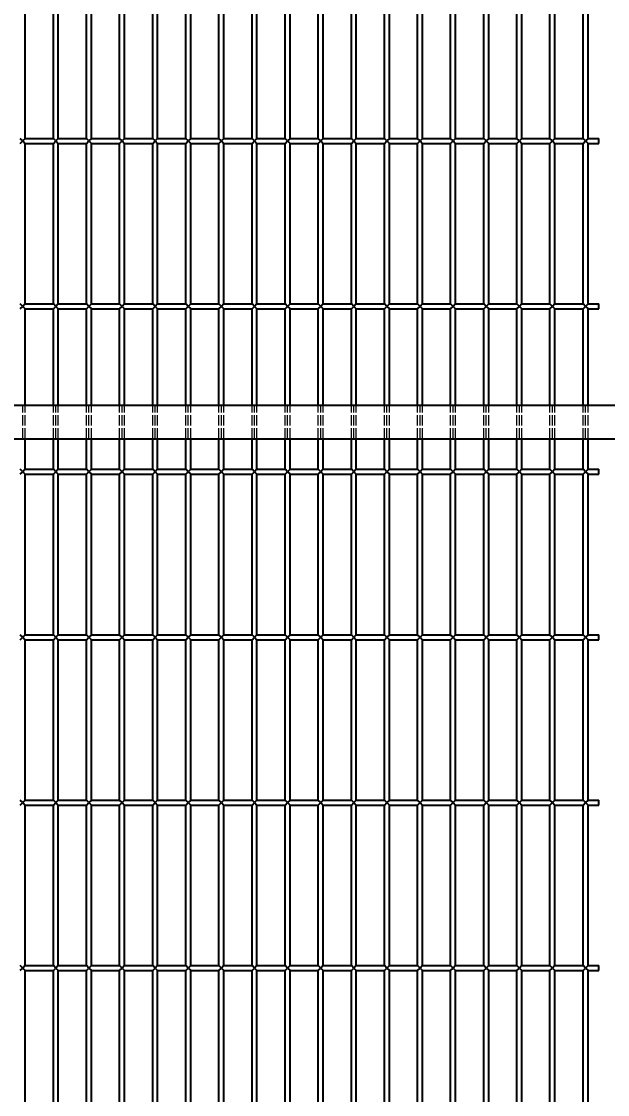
# Model space of a CAD drawing. Header units: millimetres. Extents: x 120 to 9117, y 110 to 4090.
# Drawn here: x 2399 to 2753, y 2111 to 2759 of the extents above; entities that cross this region are included whole.
import ezdxf

# ---------------------------------------------------------------- set-up
doc = ezdxf.new("R2010")
doc.units = ezdxf.units.MM
doc.header["$LTSCALE"] = 20
doc.linetypes.add('DASHED', pattern=[0.2067, 0.1654, -0.0413])
doc.layers.add('可见 (ISO)', color=7, linetype='Continuous', lineweight=25)
doc.layers.add('尺寸 (ISO)', color=7, linetype='Continuous', lineweight=18, true_color=0x008000)
doc.layers.add('隐藏 (ISO)', color=5, linetype='DASHED', lineweight=18, true_color=0x0000ff)
doc.styles.add('最新国标', font='simfang.ttf')
doc.dimstyles.new('默认 (GB)', dxfattribs={"dimscale": 20, "dimtxt": 2.8, "dimasz": 2.5, "dimexe": 2, "dimexo": 1.5, "dimgap": 0.5, "dimtad": 1, "dimtoh": 1, "dimdsep": 46, "dimtxsty": '最新国标', "dimcen": 0.09, "dimdle": 10, "dimclrd": 256, "dimclre": 256, "dimclrt": 256, "dimaunit": 1, "dimadec": 3, "dimazin": 2, "dimtfac": 0.535714, "dimtdec": 3, "dimtmove": 0, "dimatfit": 3, "dimfxl": 0, "dimtolj": 1, "dimlwd": -1, "dimlwe": -1, "dimarcsym": 0})

# ---------------------------------------------------------------- blocks, each defined once
blk = doc.blocks.new('_DotSmall')
at = {"color": 0, "linetype": 'ByBlock', "const_width": 0.5}
blk.add_lwpolyline([(-0.0625, 0, 1), (0.0625, 0, 1)], format="xyb", close=True, dxfattribs=at)
blk = doc.blocks.new('*D19')
at = {"layer": 'Defpoints', "color": 0, "transparency": 16777216}
for p in [(2601.28, 3507.01), (3313.59, 3507.01), (2598.28, 1527.01)]:
    blk.add_point(p, dxfattribs=at)
at = {"layer": '尺寸 (ISO)', "color": 116, "true_color": 0x00803f, "transparency": 16777216}
for p, q in [((2631.28, 3507.01), (3353.59, 3507.01)), ((3313.59, 1527.01), (3313.59, 3457.01)), ((2628.28, 1527.01), (3353.59, 1527.01))]:
    blk.add_line(p, q, dxfattribs=at)
blk.add_solid([(3305.26, 3457.01), (3321.92, 3457.01), (3313.59, 3507.01)], dxfattribs=at)
at = {"layer": '尺寸 (ISO)', "color": 116, "true_color": 0x00803f, "transparency": 16777216, "xscale": 50, "yscale": 50, "zscale": 50, "rotation": 270}
blk.add_blockref('_DotSmall', (3313.59, 1527.01), dxfattribs=at)
at = {"layer": '尺寸 (ISO)', "transparency": 16777216, "insert": (3275.27, 2517.01), "char_height": 56, "attachment_point": 5, "rotation": 90, "style": '最新国标'}
blk.add_mtext('\\A1;1980', dxfattribs=at)

msp = doc.modelspace()

# ---------------------------------------------------------------- linework, layer by layer
at = {"layer": '可见 (ISO)'}
for p, q in [((2401.28, 2688.511), (2401.28, 2785.511)), ((2418.28, 2688.511), (2418.28, 2785.511)), ((2421.28, 2688.511), (2421.28, 2785.511)), ((2438.28, 2688.511), (2438.28, 2785.511)), ((2441.28, 2688.511), (2441.28, 2785.511)), ((2458.28, 2688.511), (2458.28, 2785.511)), ((2461.28, 2688.511), (2461.28, 2785.511)), ((2478.28, 2688.511), (2478.28, 2785.511)), ((2481.28, 2688.511), (2481.28, 2785.511)), ((2498.28, 2688.511), (2498.28, 2785.511)), ((2501.28, 2688.511), (2501.28, 2785.511)), ((2518.28, 2688.511), (2518.28, 2785.511)), ((2521.28, 2688.511), (2521.28, 2785.511)), ((2538.28, 2688.511), (2538.28, 2785.511)), ((2541.28, 2688.511), (2541.28, 2785.511)), ((2558.28, 2688.511), (2558.28, 2785.511)), ((2561.28, 2688.511), (2561.28, 2785.511)), ((2578.28, 2688.511), (2578.28, 2785.511)), ((2581.28, 2688.511), (2581.28, 2785.511)), ((2598.28, 2688.511), (2598.28, 2785.511)), ((2601.28, 2688.511), (2601.28, 2785.511)), ((2618.28, 2688.511), (2618.28, 2785.511)), ((2621.28, 2688.511), (2621.28, 2785.511)), ((2638.28, 2688.511), (2638.28, 2785.511)), ((2641.28, 2688.511), (2641.28, 2785.511)), ((2658.28, 2688.511), (2658.28, 2785.511)), ((2661.28, 2688.511), (2661.28, 2785.511)), ((2678.28, 2688.511), (2678.28, 2785.511)), ((2681.28, 2688.511), (2681.28, 2785.511)), ((2698.28, 2688.511), (2698.28, 2785.511)), ((2701.28, 2688.511), (2701.28, 2785.511)), ((2718.28, 2688.511), (2718.28, 2785.511)), ((2721.28, 2688.511), (2721.28, 2785.511)), ((2738.28, 2688.511), (2738.28, 2785.511)), ((2741.28, 2688.511), (2741.28, 2785.511)), ((2399.78, 2687.011), (2398.28, 2688.511)), ((2398.28, 2685.511), (2399.78, 2687.011)), ((2401.28, 2688.511), (2399.78, 2687.011)), ((2399.78, 2687.011), (2401.28, 2685.511)), ((2401.28, 2688.511), (2418.28, 2688.511)), ((2419.78, 2687.011), (2418.28, 2688.511)), ((2418.28, 2685.511), (2419.78, 2687.011)), ((2421.28, 2688.511), (2419.78, 2687.011)), ((2419.78, 2687.011), (2421.28, 2685.511)), ((2421.28, 2688.511), (2438.28, 2688.511)), ((2439.78, 2687.011), (2438.28, 2688.511)), ((2438.28, 2685.511), (2439.78, 2687.011)), ((2441.28, 2688.511), (2439.78, 2687.011)), ((2439.78, 2687.011), (2441.28, 2685.511)), ((2441.28, 2688.511), (2458.28, 2688.511)), ((2459.78, 2687.011), (2458.28, 2688.511)), ((2458.28, 2685.511), (2459.78, 2687.011)), ((2461.28, 2688.511), (2459.78, 2687.011)), ((2459.78, 2687.011), (2461.28, 2685.511)), ((2461.28, 2688.511), (2478.28, 2688.511)), ((2479.78, 2687.011), (2478.28, 2688.511)), ((2478.28, 2685.511), (2479.78, 2687.011)), ((2481.28, 2688.511), (2479.78, 2687.011)), ((2479.78, 2687.011), (2481.28, 2685.511)), ((2481.28, 2688.511), (2498.28, 2688.511)), ((2499.78, 2687.011), (2498.28, 2688.511)), ((2498.28, 2685.511), (2499.78, 2687.011)), ((2501.28, 2688.511), (2499.78, 2687.011)), ((2499.78, 2687.011), (2501.28, 2685.511)), ((2501.28, 2688.511), (2518.28, 2688.511)), ((2519.78, 2687.011), (2518.28, 2688.511)), ((2518.28, 2685.511), (2519.78, 2687.011)), ((2521.28, 2688.511), (2519.78, 2687.011)), ((2519.78, 2687.011), (2521.28, 2685.511)), ((2521.28, 2688.511), (2538.28, 2688.511)), ((2539.78, 2687.011), (2538.28, 2688.511)), ((2538.28, 2685.511), (2539.78, 2687.011)), ((2541.28, 2688.511), (2539.78, 2687.011)), ((2539.78, 2687.011), (2541.28, 2685.511)), ((2541.28, 2688.511), (2558.28, 2688.511)), ((2559.78, 2687.011), (2558.28, 2688.511)), ((2558.28, 2685.511), (2559.78, 2687.011)), ((2561.28, 2688.511), (2559.78, 2687.011)), ((2559.78, 2687.011), (2561.28, 2685.511)), ((2561.28, 2688.511), (2578.28, 2688.511)), ((2579.78, 2687.011), (2578.28, 2688.511)), ((2578.28, 2685.511), (2579.78, 2687.011)), ((2581.28, 2688.511), (2579.78, 2687.011)), ((2579.78, 2687.011), (2581.28, 2685.511)), ((2581.28, 2688.511), (2598.28, 2688.511)), ((2599.78, 2687.011), (2598.28, 2688.511)), ((2598.28, 2685.511), (2599.78, 2687.011)), ((2601.28, 2688.511), (2599.78, 2687.011)), ((2599.78, 2687.011), (2601.28, 2685.511)), ((2601.28, 2688.511), (2618.28, 2688.511)), ((2619.78, 2687.011), (2618.28, 2688.511)), ((2618.28, 2685.511), (2619.78, 2687.011)), ((2621.28, 2688.511), (2619.78, 2687.011)), ((2619.78, 2687.011), (2621.28, 2685.511)), ((2621.28, 2688.511), (2638.28, 2688.511)), ((2639.78, 2687.011), (2638.28, 2688.511)), ((2638.28, 2685.511), (2639.78, 2687.011)), ((2641.28, 2688.511), (2639.78, 2687.011)), ((2639.78, 2687.011), (2641.28, 2685.511)), ((2641.28, 2688.511), (2658.28, 2688.511)), ((2659.78, 2687.011), (2658.28, 2688.511)), ((2658.28, 2685.511), (2659.78, 2687.011)), ((2661.28, 2688.511), (2659.78, 2687.011)), ((2659.78, 2687.011), (2661.28, 2685.511)), ((2661.28, 2688.511), (2678.28, 2688.511)), ((2679.78, 2687.011), (2678.28, 2688.511)), ((2678.28, 2685.511), (2679.78, 2687.011)), ((2681.28, 2688.511), (2679.78, 2687.011)), ((2679.78, 2687.011), (2681.28, 2685.511)), ((2681.28, 2688.511), (2698.28, 2688.511)), ((2699.78, 2687.011), (2698.28, 2688.511)), ((2698.28, 2685.511), (2699.78, 2687.011)), ((2701.28, 2688.511), (2699.78, 2687.011)), ((2699.78, 2687.011), (2701.28, 2685.511)), ((2701.28, 2688.511), (2718.28, 2688.511)), ((2719.78, 2687.011), (2718.28, 2688.511)), ((2718.28, 2685.511), (2719.78, 2687.011)), ((2721.28, 2688.511), (2719.78, 2687.011)), ((2719.78, 2687.011), (2721.28, 2685.511)), ((2721.28, 2688.511), (2738.28, 2688.511)), ((2739.78, 2687.011), (2738.28, 2688.511)), ((2738.28, 2685.511), (2739.78, 2687.011)), ((2741.28, 2688.511), (2739.78, 2687.011)), ((2739.78, 2687.011), (2741.28, 2685.511)), ((2741.28, 2688.511), (2747.78, 2688.511)), ((2747.78, 2685.511), (2747.78, 2688.511)), ((2401.28, 2685.511), (2418.28, 2685.511)), ((2401.28, 2588.511), (2401.28, 2685.511)), ((2418.28, 2588.511), (2418.28, 2685.511)), ((2421.28, 2685.511), (2438.28, 2685.511)), ((2421.28, 2588.511), (2421.28, 2685.511)), ((2438.28, 2588.511), (2438.28, 2685.511)), ((2441.28, 2685.511), (2458.28, 2685.511)), ((2441.28, 2588.511), (2441.28, 2685.511)), ((2458.28, 2588.511), (2458.28, 2685.511)), ((2461.28, 2685.511), (2478.28, 2685.511)), ((2461.28, 2588.511), (2461.28, 2685.511)), ((2478.28, 2588.511), (2478.28, 2685.511)), ((2481.28, 2685.511), (2498.28, 2685.511)), ((2481.28, 2588.511), (2481.28, 2685.511)), ((2498.28, 2588.511), (2498.28, 2685.511)), ((2501.28, 2685.511), (2518.28, 2685.511)), ((2501.28, 2588.511), (2501.28, 2685.511)), ((2518.28, 2588.511), (2518.28, 2685.511)), ((2521.28, 2685.511), (2538.28, 2685.511)), ((2521.28, 2588.511), (2521.28, 2685.511)), ((2538.28, 2588.511), (2538.28, 2685.511)), ((2541.28, 2685.511), (2558.28, 2685.511)), ((2541.28, 2588.511), (2541.28, 2685.511)), ((2558.28, 2588.511), (2558.28, 2685.511)), ((2561.28, 2685.511), (2578.28, 2685.511)), ((2561.28, 2588.511), (2561.28, 2685.511)), ((2578.28, 2588.511), (2578.28, 2685.511)), ((2581.28, 2685.511), (2598.28, 2685.511)), ((2581.28, 2588.511), (2581.28, 2685.511)), ((2598.28, 2588.511), (2598.28, 2685.511)), ((2601.28, 2685.511), (2618.28, 2685.511)), ((2601.28, 2588.511), (2601.28, 2685.511)), ((2618.28, 2588.511), (2618.28, 2685.511)), ((2621.28, 2685.511), (2638.28, 2685.511)), ((2621.28, 2588.511), (2621.28, 2685.511)), ((2638.28, 2588.511), (2638.28, 2685.511)), ((2641.28, 2685.511), (2658.28, 2685.511)), ((2641.28, 2588.511), (2641.28, 2685.511)), ((2658.28, 2588.511), (2658.28, 2685.511)), ((2661.28, 2685.511), (2678.28, 2685.511)), ((2661.28, 2588.511), (2661.28, 2685.511)), ((2678.28, 2588.511), (2678.28, 2685.511)), ((2681.28, 2685.511), (2698.28, 2685.511)), ((2681.28, 2588.511), (2681.28, 2685.511)), ((2698.28, 2588.511), (2698.28, 2685.511)), ((2701.28, 2685.511), (2718.28, 2685.511)), ((2701.28, 2588.511), (2701.28, 2685.511)), ((2718.28, 2588.511), (2718.28, 2685.511)), ((2721.28, 2685.511), (2738.28, 2685.511)), ((2721.28, 2588.511), (2721.28, 2685.511)), ((2738.28, 2588.511), (2738.28, 2685.511)), ((2741.28, 2685.511), (2747.78, 2685.511)), ((2741.28, 2588.511), (2741.28, 2685.511)), ((2399.78, 2587.011), (2398.28, 2588.511)), ((2401.28, 2588.511), (2399.78, 2587.011)), ((2401.28, 2588.511), (2418.28, 2588.511)), ((2419.78, 2587.011), (2418.28, 2588.511)), ((2421.28, 2588.511), (2419.78, 2587.011)), ((2421.28, 2588.511), (2438.28, 2588.511)), ((2439.78, 2587.011), (2438.28, 2588.511)), ((2441.28, 2588.511), (2439.78, 2587.011)), ((2441.28, 2588.511), (2458.28, 2588.511)), ((2459.78, 2587.011), (2458.28, 2588.511)), ((2461.28, 2588.511), (2459.78, 2587.011)), ((2461.28, 2588.511), (2478.28, 2588.511)), ((2479.78, 2587.011), (2478.28, 2588.511)), ((2481.28, 2588.511), (2479.78, 2587.011)), ((2481.28, 2588.511), (2498.28, 2588.511)), ((2499.78, 2587.011), (2498.28, 2588.511)), ((2501.28, 2588.511), (2499.78, 2587.011)), ((2501.28, 2588.511), (2518.28, 2588.511)), ((2519.78, 2587.011), (2518.28, 2588.511)), ((2521.28, 2588.511), (2519.78, 2587.011)), ((2521.28, 2588.511), (2538.28, 2588.511)), ((2539.78, 2587.011), (2538.28, 2588.511)), ((2541.28, 2588.511), (2539.78, 2587.011)), ((2541.28, 2588.511), (2558.28, 2588.511)), ((2559.78, 2587.011), (2558.28, 2588.511)), ((2561.28, 2588.511), (2559.78, 2587.011)), ((2561.28, 2588.511), (2578.28, 2588.511)), ((2579.78, 2587.011), (2578.28, 2588.511)), ((2581.28, 2588.511), (2579.78, 2587.011)), ((2581.28, 2588.511), (2598.28, 2588.511)), ((2599.78, 2587.011), (2598.28, 2588.511)), ((2601.28, 2588.511), (2599.78, 2587.011)), ((2601.28, 2588.511), (2618.28, 2588.511)), ((2619.78, 2587.011), (2618.28, 2588.511)), ((2621.28, 2588.511), (2619.78, 2587.011)), ((2621.28, 2588.511), (2638.28, 2588.511)), ((2639.78, 2587.011), (2638.28, 2588.511)), ((2641.28, 2588.511), (2639.78, 2587.011)), ((2641.28, 2588.511), (2658.28, 2588.511)), ((2659.78, 2587.011), (2658.28, 2588.511)), ((2661.28, 2588.511), (2659.78, 2587.011)), ((2661.28, 2588.511), (2678.28, 2588.511)), ((2679.78, 2587.011), (2678.28, 2588.511)), ((2681.28, 2588.511), (2679.78, 2587.011)), ((2681.28, 2588.511), (2698.28, 2588.511)), ((2699.78, 2587.011), (2698.28, 2588.511)), ((2701.28, 2588.511), (2699.78, 2587.011)), ((2701.28, 2588.511), (2718.28, 2588.511)), ((2719.78, 2587.011), (2718.28, 2588.511)), ((2721.28, 2588.511), (2719.78, 2587.011)), ((2721.28, 2588.511), (2738.28, 2588.511)), ((2739.78, 2587.011), (2738.28, 2588.511)), ((2741.28, 2588.511), (2739.78, 2587.011)), ((2741.28, 2588.511), (2747.78, 2588.511)), ((2747.78, 2585.511), (2747.78, 2588.511)), ((2398.28, 2585.511), (2399.78, 2587.011)), ((2399.78, 2587.011), (2401.28, 2585.511)), ((2401.28, 2585.511), (2418.28, 2585.511)), ((2401.28, 2527.011), (2401.28, 2585.511)), ((2418.28, 2585.511), (2419.78, 2587.011)), ((2418.28, 2527.011), (2418.28, 2585.511)), ((2419.78, 2587.011), (2421.28, 2585.511)), ((2421.28, 2585.511), (2438.28, 2585.511)), ((2421.28, 2527.011), (2421.28, 2585.511)), ((2438.28, 2585.511), (2439.78, 2587.011)), ((2438.28, 2527.011), (2438.28, 2585.511)), ((2439.78, 2587.011), (2441.28, 2585.511)), ((2441.28, 2585.511), (2458.28, 2585.511)), ((2441.28, 2527.011), (2441.28, 2585.511)), ((2458.28, 2585.511), (2459.78, 2587.011)), ((2458.28, 2527.011), (2458.28, 2585.511)), ((2459.78, 2587.011), (2461.28, 2585.511)), ((2461.28, 2585.511), (2478.28, 2585.511)), ((2461.28, 2527.011), (2461.28, 2585.511)), ((2478.28, 2585.511), (2479.78, 2587.011)), ((2478.28, 2527.011), (2478.28, 2585.511)), ((2479.78, 2587.011), (2481.28, 2585.511)), ((2481.28, 2585.511), (2498.28, 2585.511)), ((2481.28, 2527.011), (2481.28, 2585.511)), ((2498.28, 2585.511), (2499.78, 2587.011)), ((2498.28, 2527.011), (2498.28, 2585.511)), ((2499.78, 2587.011), (2501.28, 2585.511)), ((2501.28, 2585.511), (2518.28, 2585.511)), ((2501.28, 2527.011), (2501.28, 2585.511)), ((2518.28, 2585.511), (2519.78, 2587.011)), ((2518.28, 2527.011), (2518.28, 2585.511)), ((2519.78, 2587.011), (2521.28, 2585.511)), ((2521.28, 2585.511), (2538.28, 2585.511)), ((2521.28, 2527.011), (2521.28, 2585.511)), ((2538.28, 2585.511), (2539.78, 2587.011)), ((2538.28, 2527.011), (2538.28, 2585.511)), ((2539.78, 2587.011), (2541.28, 2585.511)), ((2541.28, 2585.511), (2558.28, 2585.511)), ((2541.28, 2527.011), (2541.28, 2585.511)), ((2558.28, 2585.511), (2559.78, 2587.011)), ((2558.28, 2527.011), (2558.28, 2585.511)), ((2559.78, 2587.011), (2561.28, 2585.511)), ((2561.28, 2585.511), (2578.28, 2585.511)), ((2561.28, 2527.011), (2561.28, 2585.511)), ((2578.28, 2585.511), (2579.78, 2587.011)), ((2578.28, 2527.011), (2578.28, 2585.511)), ((2579.78, 2587.011), (2581.28, 2585.511)), ((2581.28, 2585.511), (2598.28, 2585.511)), ((2581.28, 2527.011), (2581.28, 2585.511)), ((2598.28, 2585.511), (2599.78, 2587.011)), ((2598.28, 2527.011), (2598.28, 2585.511)), ((2599.78, 2587.011), (2601.28, 2585.511)), ((2601.28, 2585.511), (2618.28, 2585.511)), ((2601.28, 2527.011), (2601.28, 2585.511)), ((2618.28, 2585.511), (2619.78, 2587.011)), ((2618.28, 2527.011), (2618.28, 2585.511)), ((2619.78, 2587.011), (2621.28, 2585.511)), ((2621.28, 2585.511), (2638.28, 2585.511)), ((2621.28, 2527.011), (2621.28, 2585.511)), ((2638.28, 2585.511), (2639.78, 2587.011)), ((2638.28, 2527.011), (2638.28, 2585.511)), ((2639.78, 2587.011), (2641.28, 2585.511)), ((2641.28, 2585.511), (2658.28, 2585.511)), ((2641.28, 2527.011), (2641.28, 2585.511)), ((2658.28, 2585.511), (2659.78, 2587.011)), ((2658.28, 2527.011), (2658.28, 2585.511)), ((2659.78, 2587.011), (2661.28, 2585.511)), ((2661.28, 2585.511), (2678.28, 2585.511)), ((2661.28, 2527.011), (2661.28, 2585.511)), ((2678.28, 2585.511), (2679.78, 2587.011)), ((2678.28, 2527.011), (2678.28, 2585.511)), ((2679.78, 2587.011), (2681.28, 2585.511)), ((2681.28, 2585.511), (2698.28, 2585.511)), ((2681.28, 2527.011), (2681.28, 2585.511)), ((2698.28, 2585.511), (2699.78, 2587.011)), ((2698.28, 2527.011), (2698.28, 2585.511)), ((2699.78, 2587.011), (2701.28, 2585.511)), ((2701.28, 2585.511), (2718.28, 2585.511)), ((2701.28, 2527.011), (2701.28, 2585.511)), ((2718.28, 2585.511), (2719.78, 2587.011)), ((2718.28, 2527.011), (2718.28, 2585.511)), ((2719.78, 2587.011), (2721.28, 2585.511)), ((2721.28, 2585.511), (2738.28, 2585.511)), ((2721.28, 2527.011), (2721.28, 2585.511)), ((2738.28, 2585.511), (2739.78, 2587.011)), ((2738.28, 2527.011), (2738.28, 2585.511)), ((2739.78, 2587.011), (2741.28, 2585.511)), ((2741.28, 2585.511), (2747.78, 2585.511)), ((2741.28, 2527.011), (2741.28, 2585.511)), ((2787.78, 2527.011), (2052.78, 2527.011)), ((2052.78, 2507.011), (2787.78, 2507.011)), ((2401.28, 2488.511), (2401.28, 2507.011)), ((2418.28, 2488.511), (2418.28, 2507.011)), ((2421.28, 2488.511), (2421.28, 2507.011)), ((2438.28, 2488.511), (2438.28, 2507.011)), ((2441.28, 2488.511), (2441.28, 2507.011)), ((2458.28, 2488.511), (2458.28, 2507.011)), ((2461.28, 2488.511), (2461.28, 2507.011)), ((2478.28, 2488.511), (2478.28, 2507.011)), ((2481.28, 2488.511), (2481.28, 2507.011)), ((2498.28, 2488.511), (2498.28, 2507.011)), ((2501.28, 2488.511), (2501.28, 2507.011)), ((2518.28, 2488.511), (2518.28, 2507.011)), ((2521.28, 2488.511), (2521.28, 2507.011)), ((2538.28, 2488.511), (2538.28, 2507.011)), ((2541.28, 2488.511), (2541.28, 2507.011)), ((2558.28, 2488.511), (2558.28, 2507.011)), ((2561.28, 2488.511), (2561.28, 2507.011)), ((2578.28, 2488.511), (2578.28, 2507.011)), ((2581.28, 2488.511), (2581.28, 2507.011)), ((2598.28, 2488.511), (2598.28, 2507.011)), ((2601.28, 2488.511), (2601.28, 2507.011)), ((2618.28, 2488.511), (2618.28, 2507.011)), ((2621.28, 2488.511), (2621.28, 2507.011)), ((2638.28, 2488.511), (2638.28, 2507.011)), ((2641.28, 2488.511), (2641.28, 2507.011)), ((2658.28, 2488.511), (2658.28, 2507.011)), ((2661.28, 2488.511), (2661.28, 2507.011)), ((2678.28, 2488.511), (2678.28, 2507.011)), ((2681.28, 2488.511), (2681.28, 2507.011)), ((2698.28, 2488.511), (2698.28, 2507.011)), ((2701.28, 2488.511), (2701.28, 2507.011)), ((2718.28, 2488.511), (2718.28, 2507.011)), ((2721.28, 2488.511), (2721.28, 2507.011)), ((2738.28, 2488.511), (2738.28, 2507.011)), ((2741.28, 2488.511), (2741.28, 2507.011)), ((2399.78, 2487.011), (2398.28, 2488.511)), ((2398.28, 2485.511), (2399.78, 2487.011)), ((2401.28, 2488.511), (2399.78, 2487.011)), ((2399.78, 2487.011), (2401.28, 2485.511)), ((2401.28, 2488.511), (2418.28, 2488.511)), ((2401.28, 2485.511), (2418.28, 2485.511)), ((2401.28, 2388.511), (2401.28, 2485.511)), ((2419.78, 2487.011), (2418.28, 2488.511)), ((2418.28, 2485.511), (2419.78, 2487.011)), ((2418.28, 2388.511), (2418.28, 2485.511)), ((2421.28, 2488.511), (2419.78, 2487.011)), ((2419.78, 2487.011), (2421.28, 2485.511)), ((2421.28, 2488.511), (2438.28, 2488.511)), ((2421.28, 2485.511), (2438.28, 2485.511)), ((2421.28, 2388.511), (2421.28, 2485.511)), ((2439.78, 2487.011), (2438.28, 2488.511)), ((2438.28, 2485.511), (2439.78, 2487.011)), ((2438.28, 2388.511), (2438.28, 2485.511)), ((2441.28, 2488.511), (2439.78, 2487.011)), ((2439.78, 2487.011), (2441.28, 2485.511)), ((2441.28, 2488.511), (2458.28, 2488.511)), ((2441.28, 2485.511), (2458.28, 2485.511)), ((2441.28, 2388.511), (2441.28, 2485.511)), ((2459.78, 2487.011), (2458.28, 2488.511)), ((2458.28, 2485.511), (2459.78, 2487.011)), ((2458.28, 2388.511), (2458.28, 2485.511)), ((2461.28, 2488.511), (2459.78, 2487.011)), ((2459.78, 2487.011), (2461.28, 2485.511)), ((2461.28, 2488.511), (2478.28, 2488.511)), ((2461.28, 2485.511), (2478.28, 2485.511)), ((2461.28, 2388.511), (2461.28, 2485.511)), ((2479.78, 2487.011), (2478.28, 2488.511)), ((2478.28, 2485.511), (2479.78, 2487.011)), ((2478.28, 2388.511), (2478.28, 2485.511)), ((2481.28, 2488.511), (2479.78, 2487.011)), ((2479.78, 2487.011), (2481.28, 2485.511)), ((2481.28, 2488.511), (2498.28, 2488.511)), ((2481.28, 2485.511), (2498.28, 2485.511)), ((2481.28, 2388.511), (2481.28, 2485.511)), ((2499.78, 2487.011), (2498.28, 2488.511)), ((2498.28, 2485.511), (2499.78, 2487.011)), ((2498.28, 2388.511), (2498.28, 2485.511)), ((2501.28, 2488.511), (2499.78, 2487.011)), ((2499.78, 2487.011), (2501.28, 2485.511)), ((2501.28, 2488.511), (2518.28, 2488.511)), ((2501.28, 2485.511), (2518.28, 2485.511)), ((2501.28, 2388.511), (2501.28, 2485.511)), ((2519.78, 2487.011), (2518.28, 2488.511)), ((2518.28, 2485.511), (2519.78, 2487.011)), ((2518.28, 2388.511), (2518.28, 2485.511)), ((2521.28, 2488.511), (2519.78, 2487.011)), ((2519.78, 2487.011), (2521.28, 2485.511)), ((2521.28, 2488.511), (2538.28, 2488.511)), ((2521.28, 2485.511), (2538.28, 2485.511)), ((2521.28, 2388.511), (2521.28, 2485.511)), ((2539.78, 2487.011), (2538.28, 2488.511)), ((2538.28, 2485.511), (2539.78, 2487.011)), ((2538.28, 2388.511), (2538.28, 2485.511)), ((2541.28, 2488.511), (2539.78, 2487.011)), ((2539.78, 2487.011), (2541.28, 2485.511)), ((2541.28, 2488.511), (2558.28, 2488.511)), ((2541.28, 2485.511), (2558.28, 2485.511)), ((2541.28, 2388.511), (2541.28, 2485.511)), ((2559.78, 2487.011), (2558.28, 2488.511)), ((2558.28, 2485.511), (2559.78, 2487.011)), ((2558.28, 2388.511), (2558.28, 2485.511)), ((2561.28, 2488.511), (2559.78, 2487.011)), ((2559.78, 2487.011), (2561.28, 2485.511)), ((2561.28, 2488.511), (2578.28, 2488.511)), ((2561.28, 2485.511), (2578.28, 2485.511)), ((2561.28, 2388.511), (2561.28, 2485.511)), ((2579.78, 2487.011), (2578.28, 2488.511)), ((2578.28, 2485.511), (2579.78, 2487.011)), ((2578.28, 2388.511), (2578.28, 2485.511)), ((2581.28, 2488.511), (2579.78, 2487.011)), ((2579.78, 2487.011), (2581.28, 2485.511)), ((2581.28, 2488.511), (2598.28, 2488.511)), ((2581.28, 2485.511), (2598.28, 2485.511)), ((2581.28, 2388.511), (2581.28, 2485.511)), ((2599.78, 2487.011), (2598.28, 2488.511)), ((2598.28, 2485.511), (2599.78, 2487.011)), ((2598.28, 2388.511), (2598.28, 2485.511)), ((2601.28, 2488.511), (2599.78, 2487.011)), ((2599.78, 2487.011), (2601.28, 2485.511)), ((2601.28, 2488.511), (2618.28, 2488.511)), ((2601.28, 2485.511), (2618.28, 2485.511)), ((2601.28, 2388.511), (2601.28, 2485.511)), ((2619.78, 2487.011), (2618.28, 2488.511)), ((2618.28, 2485.511), (2619.78, 2487.011)), ((2618.28, 2388.511), (2618.28, 2485.511)), ((2621.28, 2488.511), (2619.78, 2487.011)), ((2619.78, 2487.011), (2621.28, 2485.511)), ((2621.28, 2488.511), (2638.28, 2488.511)), ((2621.28, 2485.511), (2638.28, 2485.511)), ((2621.28, 2388.511), (2621.28, 2485.511)), ((2639.78, 2487.011), (2638.28, 2488.511)), ((2638.28, 2485.511), (2639.78, 2487.011)), ((2638.28, 2388.511), (2638.28, 2485.511)), ((2641.28, 2488.511), (2639.78, 2487.011)), ((2639.78, 2487.011), (2641.28, 2485.511)), ((2641.28, 2488.511), (2658.28, 2488.511)), ((2641.28, 2485.511), (2658.28, 2485.511)), ((2641.28, 2388.511), (2641.28, 2485.511)), ((2659.78, 2487.011), (2658.28, 2488.511)), ((2658.28, 2485.511), (2659.78, 2487.011)), ((2658.28, 2388.511), (2658.28, 2485.511)), ((2661.28, 2488.511), (2659.78, 2487.011)), ((2659.78, 2487.011), (2661.28, 2485.511)), ((2661.28, 2488.511), (2678.28, 2488.511)), ((2661.28, 2485.511), (2678.28, 2485.511)), ((2661.28, 2388.511), (2661.28, 2485.511)), ((2679.78, 2487.011), (2678.28, 2488.511)), ((2678.28, 2485.511), (2679.78, 2487.011)), ((2678.28, 2388.511), (2678.28, 2485.511)), ((2681.28, 2488.511), (2679.78, 2487.011)), ((2679.78, 2487.011), (2681.28, 2485.511)), ((2681.28, 2488.511), (2698.28, 2488.511)), ((2681.28, 2485.511), (2698.28, 2485.511)), ((2681.28, 2388.511), (2681.28, 2485.511)), ((2699.78, 2487.011), (2698.28, 2488.511)), ((2698.28, 2485.511), (2699.78, 2487.011)), ((2698.28, 2388.511), (2698.28, 2485.511)), ((2701.28, 2488.511), (2699.78, 2487.011)), ((2699.78, 2487.011), (2701.28, 2485.511)), ((2701.28, 2488.511), (2718.28, 2488.511)), ((2701.28, 2485.511), (2718.28, 2485.511)), ((2701.28, 2388.511), (2701.28, 2485.511)), ((2719.78, 2487.011), (2718.28, 2488.511)), ((2718.28, 2485.511), (2719.78, 2487.011)), ((2718.28, 2388.511), (2718.28, 2485.511)), ((2721.28, 2488.511), (2719.78, 2487.011)), ((2719.78, 2487.011), (2721.28, 2485.511)), ((2721.28, 2488.511), (2738.28, 2488.511)), ((2721.28, 2485.511), (2738.28, 2485.511)), ((2721.28, 2388.511), (2721.28, 2485.511)), ((2739.78, 2487.011), (2738.28, 2488.511)), ((2738.28, 2485.511), (2739.78, 2487.011)), ((2738.28, 2388.511), (2738.28, 2485.511)), ((2741.28, 2488.511), (2739.78, 2487.011)), ((2739.78, 2487.011), (2741.28, 2485.511)), ((2741.28, 2488.511), (2747.78, 2488.511)), ((2741.28, 2485.511), (2747.78, 2485.511)), ((2741.28, 2388.511), (2741.28, 2485.511)), ((2747.78, 2485.511), (2747.78, 2488.511)), ((2399.78, 2387.011), (2398.28, 2388.511)), ((2401.28, 2388.511), (2399.78, 2387.011)), ((2401.28, 2388.511), (2418.28, 2388.511)), ((2419.78, 2387.011), (2418.28, 2388.511)), ((2421.28, 2388.511), (2419.78, 2387.011)), ((2421.28, 2388.511), (2438.28, 2388.511)), ((2439.78, 2387.011), (2438.28, 2388.511)), ((2441.28, 2388.511), (2439.78, 2387.011)), ((2441.28, 2388.511), (2458.28, 2388.511)), ((2459.78, 2387.011), (2458.28, 2388.511)), ((2461.28, 2388.511), (2459.78, 2387.011)), ((2461.28, 2388.511), (2478.28, 2388.511)), ((2479.78, 2387.011), (2478.28, 2388.511)), ((2481.28, 2388.511), (2479.78, 2387.011)), ((2481.28, 2388.511), (2498.28, 2388.511)), ((2499.78, 2387.011), (2498.28, 2388.511)), ((2501.28, 2388.511), (2499.78, 2387.011)), ((2501.28, 2388.511), (2518.28, 2388.511)), ((2519.78, 2387.011), (2518.28, 2388.511)), ((2521.28, 2388.511), (2519.78, 2387.011)), ((2521.28, 2388.511), (2538.28, 2388.511)), ((2539.78, 2387.011), (2538.28, 2388.511)), ((2541.28, 2388.511), (2539.78, 2387.011)), ((2541.28, 2388.511), (2558.28, 2388.511)), ((2559.78, 2387.011), (2558.28, 2388.511)), ((2561.28, 2388.511), (2559.78, 2387.011)), ((2561.28, 2388.511), (2578.28, 2388.511)), ((2579.78, 2387.011), (2578.28, 2388.511)), ((2581.28, 2388.511), (2579.78, 2387.011)), ((2581.28, 2388.511), (2598.28, 2388.511)), ((2599.78, 2387.011), (2598.28, 2388.511)), ((2601.28, 2388.511), (2599.78, 2387.011)), ((2601.28, 2388.511), (2618.28, 2388.511)), ((2619.78, 2387.011), (2618.28, 2388.511)), ((2621.28, 2388.511), (2619.78, 2387.011)), ((2621.28, 2388.511), (2638.28, 2388.511)), ((2639.78, 2387.011), (2638.28, 2388.511)), ((2641.28, 2388.511), (2639.78, 2387.011)), ((2641.28, 2388.511), (2658.28, 2388.511)), ((2659.78, 2387.011), (2658.28, 2388.511)), ((2661.28, 2388.511), (2659.78, 2387.011)), ((2661.28, 2388.511), (2678.28, 2388.511)), ((2679.78, 2387.011), (2678.28, 2388.511)), ((2681.28, 2388.511), (2679.78, 2387.011)), ((2681.28, 2388.511), (2698.28, 2388.511)), ((2699.78, 2387.011), (2698.28, 2388.511)), ((2701.28, 2388.511), (2699.78, 2387.011)), ((2701.28, 2388.511), (2718.28, 2388.511)), ((2719.78, 2387.011), (2718.28, 2388.511)), ((2721.28, 2388.511), (2719.78, 2387.011)), ((2721.28, 2388.511), (2738.28, 2388.511)), ((2739.78, 2387.011), (2738.28, 2388.511)), ((2741.28, 2388.511), (2739.78, 2387.011)), ((2741.28, 2388.511), (2747.78, 2388.511)), ((2747.78, 2385.511), (2747.78, 2388.511)), ((2398.28, 2385.511), (2399.78, 2387.011)), ((2399.78, 2387.011), (2401.28, 2385.511)), ((2401.28, 2385.511), (2418.28, 2385.511)), ((2401.28, 2288.511), (2401.28, 2385.511)), ((2418.28, 2385.511), (2419.78, 2387.011)), ((2418.28, 2288.511), (2418.28, 2385.511)), ((2419.78, 2387.011), (2421.28, 2385.511)), ((2421.28, 2385.511), (2438.28, 2385.511)), ((2421.28, 2288.511), (2421.28, 2385.511)), ((2438.28, 2385.511), (2439.78, 2387.011)), ((2438.28, 2288.511), (2438.28, 2385.511)), ((2439.78, 2387.011), (2441.28, 2385.511)), ((2441.28, 2385.511), (2458.28, 2385.511)), ((2441.28, 2288.511), (2441.28, 2385.511)), ((2458.28, 2385.511), (2459.78, 2387.011)), ((2458.28, 2288.511), (2458.28, 2385.511)), ((2459.78, 2387.011), (2461.28, 2385.511)), ((2461.28, 2385.511), (2478.28, 2385.511)), ((2461.28, 2288.511), (2461.28, 2385.511)), ((2478.28, 2385.511), (2479.78, 2387.011)), ((2478.28, 2288.511), (2478.28, 2385.511)), ((2479.78, 2387.011), (2481.28, 2385.511)), ((2481.28, 2385.511), (2498.28, 2385.511)), ((2481.28, 2288.511), (2481.28, 2385.511)), ((2498.28, 2385.511), (2499.78, 2387.011)), ((2498.28, 2288.511), (2498.28, 2385.511)), ((2499.78, 2387.011), (2501.28, 2385.511)), ((2501.28, 2385.511), (2518.28, 2385.511)), ((2501.28, 2288.511), (2501.28, 2385.511)), ((2518.28, 2385.511), (2519.78, 2387.011)), ((2518.28, 2288.511), (2518.28, 2385.511)), ((2519.78, 2387.011), (2521.28, 2385.511)), ((2521.28, 2385.511), (2538.28, 2385.511)), ((2521.28, 2288.511), (2521.28, 2385.511)), ((2538.28, 2385.511), (2539.78, 2387.011)), ((2538.28, 2288.511), (2538.28, 2385.511)), ((2539.78, 2387.011), (2541.28, 2385.511)), ((2541.28, 2385.511), (2558.28, 2385.511)), ((2541.28, 2288.511), (2541.28, 2385.511)), ((2558.28, 2385.511), (2559.78, 2387.011)), ((2558.28, 2288.511), (2558.28, 2385.511)), ((2559.78, 2387.011), (2561.28, 2385.511)), ((2561.28, 2385.511), (2578.28, 2385.511)), ((2561.28, 2288.511), (2561.28, 2385.511)), ((2578.28, 2385.511), (2579.78, 2387.011)), ((2578.28, 2288.511), (2578.28, 2385.511)), ((2579.78, 2387.011), (2581.28, 2385.511)), ((2581.28, 2385.511), (2598.28, 2385.511)), ((2581.28, 2288.511), (2581.28, 2385.511)), ((2598.28, 2385.511), (2599.78, 2387.011)), ((2598.28, 2288.511), (2598.28, 2385.511)), ((2599.78, 2387.011), (2601.28, 2385.511)), ((2601.28, 2385.511), (2618.28, 2385.511)), ((2601.28, 2288.511), (2601.28, 2385.511)), ((2618.28, 2385.511), (2619.78, 2387.011)), ((2618.28, 2288.511), (2618.28, 2385.511)), ((2619.78, 2387.011), (2621.28, 2385.511)), ((2621.28, 2385.511), (2638.28, 2385.511)), ((2621.28, 2288.511), (2621.28, 2385.511)), ((2638.28, 2385.511), (2639.78, 2387.011)), ((2638.28, 2288.511), (2638.28, 2385.511)), ((2639.78, 2387.011), (2641.28, 2385.511)), ((2641.28, 2385.511), (2658.28, 2385.511)), ((2641.28, 2288.511), (2641.28, 2385.511)), ((2658.28, 2385.511), (2659.78, 2387.011)), ((2658.28, 2288.511), (2658.28, 2385.511)), ((2659.78, 2387.011), (2661.28, 2385.511)), ((2661.28, 2385.511), (2678.28, 2385.511)), ((2661.28, 2288.511), (2661.28, 2385.511)), ((2678.28, 2385.511), (2679.78, 2387.011)), ((2678.28, 2288.511), (2678.28, 2385.511)), ((2679.78, 2387.011), (2681.28, 2385.511)), ((2681.28, 2385.511), (2698.28, 2385.511)), ((2681.28, 2288.511), (2681.28, 2385.511)), ((2698.28, 2385.511), (2699.78, 2387.011)), ((2698.28, 2288.511), (2698.28, 2385.511)), ((2699.78, 2387.011), (2701.28, 2385.511)), ((2701.28, 2385.511), (2718.28, 2385.511)), ((2701.28, 2288.511), (2701.28, 2385.511)), ((2718.28, 2385.511), (2719.78, 2387.011)), ((2718.28, 2288.511), (2718.28, 2385.511)), ((2719.78, 2387.011), (2721.28, 2385.511)), ((2721.28, 2385.511), (2738.28, 2385.511)), ((2721.28, 2288.511), (2721.28, 2385.511)), ((2738.28, 2385.511), (2739.78, 2387.011)), ((2738.28, 2288.511), (2738.28, 2385.511)), ((2739.78, 2387.011), (2741.28, 2385.511)), ((2741.28, 2385.511), (2747.78, 2385.511)), ((2741.28, 2288.511), (2741.28, 2385.511)), ((2399.78, 2287.011), (2398.28, 2288.511)), ((2398.28, 2285.511), (2399.78, 2287.011)), ((2401.28, 2288.511), (2399.78, 2287.011)), ((2399.78, 2287.011), (2401.28, 2285.511)), ((2401.28, 2288.511), (2418.28, 2288.511)), ((2401.28, 2285.511), (2418.28, 2285.511)), ((2401.28, 2188.511), (2401.28, 2285.511)), ((2419.78, 2287.011), (2418.28, 2288.511)), ((2418.28, 2285.511), (2419.78, 2287.011)), ((2418.28, 2188.511), (2418.28, 2285.511)), ((2421.28, 2288.511), (2419.78, 2287.011)), ((2419.78, 2287.011), (2421.28, 2285.511)), ((2421.28, 2288.511), (2438.28, 2288.511)), ((2421.28, 2285.511), (2438.28, 2285.511)), ((2421.28, 2188.511), (2421.28, 2285.511)), ((2439.78, 2287.011), (2438.28, 2288.511)), ((2438.28, 2285.511), (2439.78, 2287.011)), ((2438.28, 2188.511), (2438.28, 2285.511)), ((2441.28, 2288.511), (2439.78, 2287.011)), ((2439.78, 2287.011), (2441.28, 2285.511)), ((2441.28, 2288.511), (2458.28, 2288.511)), ((2441.28, 2285.511), (2458.28, 2285.511)), ((2441.28, 2188.511), (2441.28, 2285.511)), ((2459.78, 2287.011), (2458.28, 2288.511)), ((2458.28, 2285.511), (2459.78, 2287.011)), ((2458.28, 2188.511), (2458.28, 2285.511)), ((2461.28, 2288.511), (2459.78, 2287.011)), ((2459.78, 2287.011), (2461.28, 2285.511)), ((2461.28, 2288.511), (2478.28, 2288.511)), ((2461.28, 2285.511), (2478.28, 2285.511)), ((2461.28, 2188.511), (2461.28, 2285.511)), ((2479.78, 2287.011), (2478.28, 2288.511)), ((2478.28, 2285.511), (2479.78, 2287.011)), ((2478.28, 2188.511), (2478.28, 2285.511)), ((2481.28, 2288.511), (2479.78, 2287.011)), ((2479.78, 2287.011), (2481.28, 2285.511)), ((2481.28, 2288.511), (2498.28, 2288.511)), ((2481.28, 2285.511), (2498.28, 2285.511)), ((2481.28, 2188.511), (2481.28, 2285.511)), ((2499.78, 2287.011), (2498.28, 2288.511)), ((2498.28, 2285.511), (2499.78, 2287.011)), ((2498.28, 2188.511), (2498.28, 2285.511)), ((2501.28, 2288.511), (2499.78, 2287.011)), ((2499.78, 2287.011), (2501.28, 2285.511)), ((2501.28, 2288.511), (2518.28, 2288.511)), ((2501.28, 2285.511), (2518.28, 2285.511)), ((2501.28, 2188.511), (2501.28, 2285.511)), ((2519.78, 2287.011), (2518.28, 2288.511)), ((2518.28, 2285.511), (2519.78, 2287.011)), ((2518.28, 2188.511), (2518.28, 2285.511)), ((2521.28, 2288.511), (2519.78, 2287.011)), ((2519.78, 2287.011), (2521.28, 2285.511)), ((2521.28, 2288.511), (2538.28, 2288.511)), ((2521.28, 2285.511), (2538.28, 2285.511)), ((2521.28, 2188.511), (2521.28, 2285.511)), ((2539.78, 2287.011), (2538.28, 2288.511)), ((2538.28, 2285.511), (2539.78, 2287.011)), ((2538.28, 2188.511), (2538.28, 2285.511)), ((2541.28, 2288.511), (2539.78, 2287.011)), ((2539.78, 2287.011), (2541.28, 2285.511)), ((2541.28, 2288.511), (2558.28, 2288.511)), ((2541.28, 2285.511), (2558.28, 2285.511)), ((2541.28, 2188.511), (2541.28, 2285.511)), ((2559.78, 2287.011), (2558.28, 2288.511)), ((2558.28, 2285.511), (2559.78, 2287.011)), ((2558.28, 2188.511), (2558.28, 2285.511)), ((2561.28, 2288.511), (2559.78, 2287.011)), ((2559.78, 2287.011), (2561.28, 2285.511)), ((2561.28, 2288.511), (2578.28, 2288.511)), ((2561.28, 2285.511), (2578.28, 2285.511)), ((2561.28, 2188.511), (2561.28, 2285.511)), ((2579.78, 2287.011), (2578.28, 2288.511)), ((2578.28, 2285.511), (2579.78, 2287.011)), ((2578.28, 2188.511), (2578.28, 2285.511)), ((2581.28, 2288.511), (2579.78, 2287.011)), ((2579.78, 2287.011), (2581.28, 2285.511)), ((2581.28, 2288.511), (2598.28, 2288.511)), ((2581.28, 2285.511), (2598.28, 2285.511)), ((2581.28, 2188.511), (2581.28, 2285.511)), ((2599.78, 2287.011), (2598.28, 2288.511)), ((2598.28, 2285.511), (2599.78, 2287.011)), ((2598.28, 2188.511), (2598.28, 2285.511)), ((2601.28, 2288.511), (2599.78, 2287.011)), ((2599.78, 2287.011), (2601.28, 2285.511)), ((2601.28, 2288.511), (2618.28, 2288.511)), ((2601.28, 2285.511), (2618.28, 2285.511)), ((2601.28, 2188.511), (2601.28, 2285.511)), ((2619.78, 2287.011), (2618.28, 2288.511)), ((2618.28, 2285.511), (2619.78, 2287.011)), ((2618.28, 2188.511), (2618.28, 2285.511)), ((2621.28, 2288.511), (2619.78, 2287.011)), ((2619.78, 2287.011), (2621.28, 2285.511)), ((2621.28, 2288.511), (2638.28, 2288.511)), ((2621.28, 2285.511), (2638.28, 2285.511)), ((2621.28, 2188.511), (2621.28, 2285.511)), ((2639.78, 2287.011), (2638.28, 2288.511)), ((2638.28, 2285.511), (2639.78, 2287.011)), ((2638.28, 2188.511), (2638.28, 2285.511)), ((2641.28, 2288.511), (2639.78, 2287.011)), ((2639.78, 2287.011), (2641.28, 2285.511)), ((2641.28, 2288.511), (2658.28, 2288.511)), ((2641.28, 2285.511), (2658.28, 2285.511)), ((2641.28, 2188.511), (2641.28, 2285.511)), ((2659.78, 2287.011), (2658.28, 2288.511)), ((2658.28, 2285.511), (2659.78, 2287.011)), ((2658.28, 2188.511), (2658.28, 2285.511)), ((2661.28, 2288.511), (2659.78, 2287.011)), ((2659.78, 2287.011), (2661.28, 2285.511)), ((2661.28, 2288.511), (2678.28, 2288.511)), ((2661.28, 2285.511), (2678.28, 2285.511)), ((2661.28, 2188.511), (2661.28, 2285.511)), ((2679.78, 2287.011), (2678.28, 2288.511)), ((2678.28, 2285.511), (2679.78, 2287.011)), ((2678.28, 2188.511), (2678.28, 2285.511)), ((2681.28, 2288.511), (2679.78, 2287.011)), ((2679.78, 2287.011), (2681.28, 2285.511)), ((2681.28, 2288.511), (2698.28, 2288.511)), ((2681.28, 2285.511), (2698.28, 2285.511)), ((2681.28, 2188.511), (2681.28, 2285.511)), ((2699.78, 2287.011), (2698.28, 2288.511)), ((2698.28, 2285.511), (2699.78, 2287.011)), ((2698.28, 2188.511), (2698.28, 2285.511)), ((2701.28, 2288.511), (2699.78, 2287.011)), ((2699.78, 2287.011), (2701.28, 2285.511)), ((2701.28, 2288.511), (2718.28, 2288.511)), ((2701.28, 2285.511), (2718.28, 2285.511)), ((2701.28, 2188.511), (2701.28, 2285.511)), ((2719.78, 2287.011), (2718.28, 2288.511)), ((2718.28, 2285.511), (2719.78, 2287.011)), ((2718.28, 2188.511), (2718.28, 2285.511)), ((2721.28, 2288.511), (2719.78, 2287.011)), ((2719.78, 2287.011), (2721.28, 2285.511)), ((2721.28, 2288.511), (2738.28, 2288.511)), ((2721.28, 2285.511), (2738.28, 2285.511)), ((2721.28, 2188.511), (2721.28, 2285.511)), ((2739.78, 2287.011), (2738.28, 2288.511)), ((2738.28, 2285.511), (2739.78, 2287.011)), ((2738.28, 2188.511), (2738.28, 2285.511)), ((2741.28, 2288.511), (2739.78, 2287.011)), ((2739.78, 2287.011), (2741.28, 2285.511)), ((2741.28, 2288.511), (2747.78, 2288.511)), ((2741.28, 2285.511), (2747.78, 2285.511)), ((2741.28, 2188.511), (2741.28, 2285.511)), ((2747.78, 2285.511), (2747.78, 2288.511)), ((2399.78, 2187.011), (2398.28, 2188.511)), ((2398.28, 2185.511), (2399.78, 2187.011)), ((2401.28, 2188.511), (2399.78, 2187.011)), ((2399.78, 2187.011), (2401.28, 2185.511)), ((2401.28, 2188.511), (2418.28, 2188.511)), ((2419.78, 2187.011), (2418.28, 2188.511)), ((2418.28, 2185.511), (2419.78, 2187.011)), ((2421.28, 2188.511), (2419.78, 2187.011)), ((2419.78, 2187.011), (2421.28, 2185.511)), ((2421.28, 2188.511), (2438.28, 2188.511)), ((2439.78, 2187.011), (2438.28, 2188.511)), ((2438.28, 2185.511), (2439.78, 2187.011)), ((2441.28, 2188.511), (2439.78, 2187.011)), ((2439.78, 2187.011), (2441.28, 2185.511)), ((2441.28, 2188.511), (2458.28, 2188.511)), ((2459.78, 2187.011), (2458.28, 2188.511)), ((2458.28, 2185.511), (2459.78, 2187.011)), ((2461.28, 2188.511), (2459.78, 2187.011)), ((2459.78, 2187.011), (2461.28, 2185.511)), ((2461.28, 2188.511), (2478.28, 2188.511)), ((2479.78, 2187.011), (2478.28, 2188.511)), ((2478.28, 2185.511), (2479.78, 2187.011)), ((2481.28, 2188.511), (2479.78, 2187.011)), ((2479.78, 2187.011), (2481.28, 2185.511)), ((2481.28, 2188.511), (2498.28, 2188.511)), ((2499.78, 2187.011), (2498.28, 2188.511)), ((2498.28, 2185.511), (2499.78, 2187.011)), ((2501.28, 2188.511), (2499.78, 2187.011)), ((2499.78, 2187.011), (2501.28, 2185.511)), ((2501.28, 2188.511), (2518.28, 2188.511)), ((2519.78, 2187.011), (2518.28, 2188.511)), ((2518.28, 2185.511), (2519.78, 2187.011)), ((2521.28, 2188.511), (2519.78, 2187.011)), ((2519.78, 2187.011), (2521.28, 2185.511)), ((2521.28, 2188.511), (2538.28, 2188.511)), ((2539.78, 2187.011), (2538.28, 2188.511)), ((2538.28, 2185.511), (2539.78, 2187.011)), ((2541.28, 2188.511), (2539.78, 2187.011)), ((2539.78, 2187.011), (2541.28, 2185.511)), ((2541.28, 2188.511), (2558.28, 2188.511)), ((2559.78, 2187.011), (2558.28, 2188.511)), ((2558.28, 2185.511), (2559.78, 2187.011)), ((2561.28, 2188.511), (2559.78, 2187.011)), ((2559.78, 2187.011), (2561.28, 2185.511)), ((2561.28, 2188.511), (2578.28, 2188.511)), ((2579.78, 2187.011), (2578.28, 2188.511)), ((2578.28, 2185.511), (2579.78, 2187.011)), ((2581.28, 2188.511), (2579.78, 2187.011)), ((2579.78, 2187.011), (2581.28, 2185.511)), ((2581.28, 2188.511), (2598.28, 2188.511)), ((2599.78, 2187.011), (2598.28, 2188.511)), ((2598.28, 2185.511), (2599.78, 2187.011)), ((2601.28, 2188.511), (2599.78, 2187.011)), ((2599.78, 2187.011), (2601.28, 2185.511)), ((2601.28, 2188.511), (2618.28, 2188.511)), ((2619.78, 2187.011), (2618.28, 2188.511)), ((2618.28, 2185.511), (2619.78, 2187.011)), ((2621.28, 2188.511), (2619.78, 2187.011)), ((2619.78, 2187.011), (2621.28, 2185.511)), ((2621.28, 2188.511), (2638.28, 2188.511)), ((2639.78, 2187.011), (2638.28, 2188.511)), ((2638.28, 2185.511), (2639.78, 2187.011)), ((2641.28, 2188.511), (2639.78, 2187.011)), ((2639.78, 2187.011), (2641.28, 2185.511)), ((2641.28, 2188.511), (2658.28, 2188.511)), ((2659.78, 2187.011), (2658.28, 2188.511)), ((2658.28, 2185.511), (2659.78, 2187.011)), ((2661.28, 2188.511), (2659.78, 2187.011)), ((2659.78, 2187.011), (2661.28, 2185.511)), ((2661.28, 2188.511), (2678.28, 2188.511)), ((2679.78, 2187.011), (2678.28, 2188.511)), ((2678.28, 2185.511), (2679.78, 2187.011)), ((2681.28, 2188.511), (2679.78, 2187.011)), ((2679.78, 2187.011), (2681.28, 2185.511)), ((2681.28, 2188.511), (2698.28, 2188.511)), ((2699.78, 2187.011), (2698.28, 2188.511)), ((2698.28, 2185.511), (2699.78, 2187.011)), ((2701.28, 2188.511), (2699.78, 2187.011)), ((2699.78, 2187.011), (2701.28, 2185.511)), ((2701.28, 2188.511), (2718.28, 2188.511)), ((2719.78, 2187.011), (2718.28, 2188.511)), ((2718.28, 2185.511), (2719.78, 2187.011)), ((2721.28, 2188.511), (2719.78, 2187.011)), ((2719.78, 2187.011), (2721.28, 2185.511)), ((2721.28, 2188.511), (2738.28, 2188.511)), ((2739.78, 2187.011), (2738.28, 2188.511)), ((2738.28, 2185.511), (2739.78, 2187.011)), ((2741.28, 2188.511), (2739.78, 2187.011)), ((2739.78, 2187.011), (2741.28, 2185.511)), ((2741.28, 2188.511), (2747.78, 2188.511)), ((2747.78, 2185.511), (2747.78, 2188.511)), ((2401.28, 2185.511), (2418.28, 2185.511)), ((2401.28, 2088.511), (2401.28, 2185.511)), ((2418.28, 2088.511), (2418.28, 2185.511)), ((2421.28, 2185.511), (2438.28, 2185.511)), ((2421.28, 2088.511), (2421.28, 2185.511)), ((2438.28, 2088.511), (2438.28, 2185.511)), ((2441.28, 2185.511), (2458.28, 2185.511)), ((2441.28, 2088.511), (2441.28, 2185.511)), ((2458.28, 2088.511), (2458.28, 2185.511)), ((2461.28, 2185.511), (2478.28, 2185.511)), ((2461.28, 2088.511), (2461.28, 2185.511)), ((2478.28, 2088.511), (2478.28, 2185.511)), ((2481.28, 2185.511), (2498.28, 2185.511)), ((2481.28, 2088.511), (2481.28, 2185.511)), ((2498.28, 2088.511), (2498.28, 2185.511)), ((2501.28, 2185.511), (2518.28, 2185.511)), ((2501.28, 2088.511), (2501.28, 2185.511)), ((2518.28, 2088.511), (2518.28, 2185.511)), ((2521.28, 2185.511), (2538.28, 2185.511)), ((2521.28, 2088.511), (2521.28, 2185.511)), ((2538.28, 2088.511), (2538.28, 2185.511)), ((2541.28, 2185.511), (2558.28, 2185.511)), ((2541.28, 2088.511), (2541.28, 2185.511)), ((2558.28, 2088.511), (2558.28, 2185.511)), ((2561.28, 2185.511), (2578.28, 2185.511)), ((2561.28, 2088.511), (2561.28, 2185.511)), ((2578.28, 2088.511), (2578.28, 2185.511)), ((2581.28, 2185.511), (2598.28, 2185.511)), ((2581.28, 2088.511), (2581.28, 2185.511)), ((2598.28, 2088.511), (2598.28, 2185.511)), ((2601.28, 2185.511), (2618.28, 2185.511)), ((2601.28, 2088.511), (2601.28, 2185.511)), ((2618.28, 2088.511), (2618.28, 2185.511)), ((2621.28, 2185.511), (2638.28, 2185.511)), ((2621.28, 2088.511), (2621.28, 2185.511)), ((2638.28, 2088.511), (2638.28, 2185.511)), ((2641.28, 2185.511), (2658.28, 2185.511)), ((2641.28, 2088.511), (2641.28, 2185.511)), ((2658.28, 2088.511), (2658.28, 2185.511)), ((2661.28, 2185.511), (2678.28, 2185.511)), ((2661.28, 2088.511), (2661.28, 2185.511)), ((2678.28, 2088.511), (2678.28, 2185.511)), ((2681.28, 2185.511), (2698.28, 2185.511)), ((2681.28, 2088.511), (2681.28, 2185.511)), ((2698.28, 2088.511), (2698.28, 2185.511)), ((2701.28, 2185.511), (2718.28, 2185.511)), ((2701.28, 2088.511), (2701.28, 2185.511)), ((2718.28, 2088.511), (2718.28, 2185.511)), ((2721.28, 2185.511), (2738.28, 2185.511)), ((2721.28, 2088.511), (2721.28, 2185.511)), ((2738.28, 2088.511), (2738.28, 2185.511)), ((2741.28, 2185.511), (2747.78, 2185.511)), ((2741.28, 2088.511), (2741.28, 2185.511))]:
    msp.add_line(p, q, dxfattribs=at)
at = {"layer": '隐藏 (ISO)', "ltscale": 1.904597}
for p, q in [((2399.78, 2507.011), (2399.78, 2527.011)), ((2401.28, 2507.011), (2401.28, 2527.011)), ((2418.28, 2507.011), (2418.28, 2527.011)), ((2419.78, 2507.011), (2419.78, 2527.011)), ((2421.28, 2507.011), (2421.28, 2527.011)), ((2438.28, 2507.011), (2438.28, 2527.011)), ((2439.78, 2507.011), (2439.78, 2527.011)), ((2441.28, 2507.011), (2441.28, 2527.011)), ((2458.28, 2507.011), (2458.28, 2527.011)), ((2459.78, 2507.011), (2459.78, 2527.011)), ((2461.28, 2507.011), (2461.28, 2527.011)), ((2478.28, 2507.011), (2478.28, 2527.011)), ((2479.78, 2507.011), (2479.78, 2527.011)), ((2481.28, 2507.011), (2481.28, 2527.011)), ((2498.28, 2507.011), (2498.28, 2527.011)), ((2499.78, 2507.011), (2499.78, 2527.011)), ((2501.28, 2507.011), (2501.28, 2527.011)), ((2518.28, 2507.011), (2518.28, 2527.011)), ((2519.78, 2507.011), (2519.78, 2527.011)), ((2521.28, 2507.011), (2521.28, 2527.011)), ((2538.28, 2507.011), (2538.28, 2527.011)), ((2539.78, 2507.011), (2539.78, 2527.011)), ((2541.28, 2507.011), (2541.28, 2527.011)), ((2558.28, 2507.011), (2558.28, 2527.011)), ((2559.78, 2507.011), (2559.78, 2527.011)), ((2561.28, 2507.011), (2561.28, 2527.011)), ((2578.28, 2507.011), (2578.28, 2527.011)), ((2579.78, 2507.011), (2579.78, 2527.011)), ((2581.28, 2507.011), (2581.28, 2527.011)), ((2598.28, 2507.011), (2598.28, 2527.011)), ((2599.78, 2507.011), (2599.78, 2527.011)), ((2601.28, 2507.011), (2601.28, 2527.011)), ((2618.28, 2507.011), (2618.28, 2527.011)), ((2619.78, 2507.011), (2619.78, 2527.011)), ((2621.28, 2507.011), (2621.28, 2527.011)), ((2638.28, 2507.011), (2638.28, 2527.011)), ((2639.78, 2507.011), (2639.78, 2527.011)), ((2641.28, 2507.011), (2641.28, 2527.011)), ((2658.28, 2507.011), (2658.28, 2527.011)), ((2659.78, 2507.011), (2659.78, 2527.011)), ((2661.28, 2507.011), (2661.28, 2527.011)), ((2678.28, 2507.011), (2678.28, 2527.011)), ((2679.78, 2507.011), (2679.78, 2527.011)), ((2681.28, 2507.011), (2681.28, 2527.011)), ((2698.28, 2507.011), (2698.28, 2527.011)), ((2699.78, 2507.011), (2699.78, 2527.011)), ((2701.28, 2507.011), (2701.28, 2527.011)), ((2718.28, 2507.011), (2718.28, 2527.011)), ((2719.78, 2507.011), (2719.78, 2527.011)), ((2721.28, 2507.011), (2721.28, 2527.011)), ((2738.28, 2507.011), (2738.28, 2527.011)), ((2739.78, 2507.011), (2739.78, 2527.011)), ((2741.28, 2507.011), (2741.28, 2527.011))]:
    msp.add_line(p, q, dxfattribs=at)

# ---------------------------------------------------------------- dimensions: what is measured, and where the dimension line sits
at = {"layer": '尺寸 (ISO)', "color": 116, "true_color": 0x00803f}
dim = msp.add_linear_dim(base=(3313.589, 3507.011), p1=(2598.28, 1527.011), p2=(2601.28, 3507.011), angle=90, dimstyle='默认 (GB)', override={"dimgap": 0.5, "dimtoh": 0, "dimdec": 2, "dimblk1": 'DotSmall', "dimsah": 1, "dimdle": 0, "dimtol": 0, "dimlim": 0, "dimtp": 0, "dimtm": 0, "dimtdec": 3, "dimtofl": 0, "dimatfit": 1}, dxfattribs=at)
dim.commit()
dim.dimension.update_dxf_attribs({"geometry": '*D19', "text_midpoint": (3313.589, 2517.011), "dimtype": 160})

doc.saveas('drawing.dxf')
